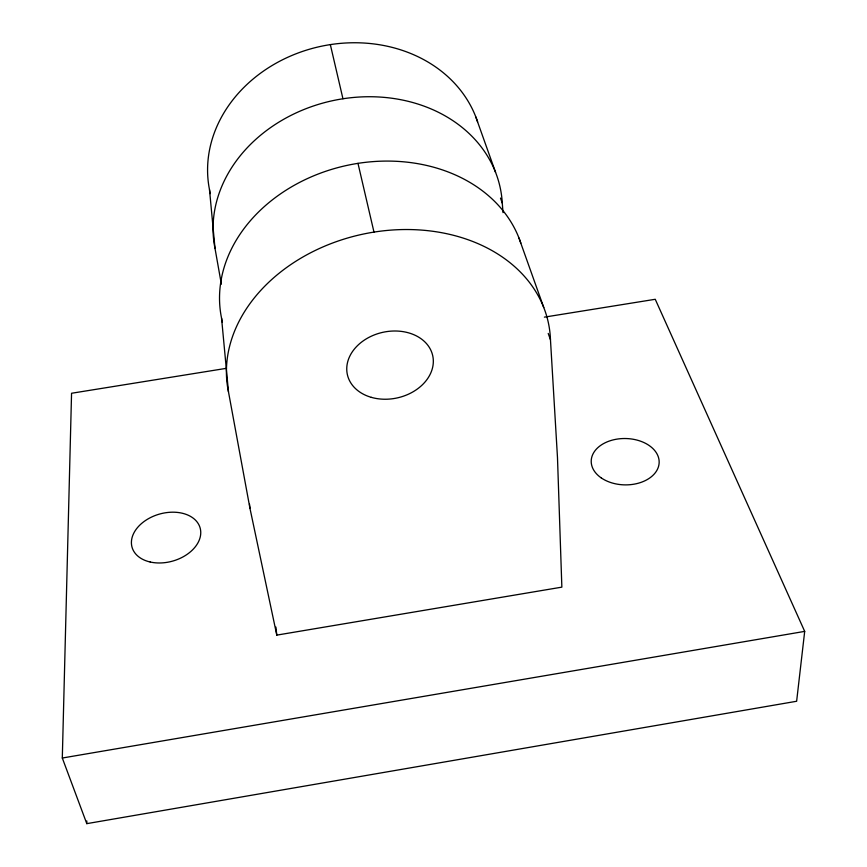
<?xml version="1.0" encoding="UTF-8"?>
<svg xmlns="http://www.w3.org/2000/svg" width="867" height="867" viewBox="0 0 867 867"><rect width="100%" height="100%" fill="white"/><g stroke="black" fill="none" stroke-linecap="round" stroke-linejoin="round"><path stroke-width="1.3" d="M544.389 317.138L655.246 299.288L804.695 631.382L796.632 701.262L86.787 823.65L86.808 820.951M86.787 823.65L62.305 758.018L71.56 393.26L226.504 368.312M62.305 758.018L804.695 631.382M520.829 243.128A154.467 123.537 -12.5 0 0 340.796 166.843A154.467 123.537 -12.5 0 0 221.562 318.2L228.476 391.841L249.924 508.16L276.79 635.121L561.859 587.143L557.481 457.483L550.469 339.81L548.215 333.427M475.81 116.915L495.566 172.327M518.986 238.035L543.761 307.536M500.487 198.077L502.286 203.181L503.033 212.621M330.338 44.607L342.953 98.762M357.984 163.354L373.98 232.096M221.562 318.2L222.288 322.199M477.641 121.987A138.482 117.966 -12.7 0 0 315.122 47.685A138.482 117.966 -12.7 0 0 209.5 189.678L215.027 248.504L221.367 284.192M209.5 189.678L210.193 193.655M275.901 627.069L276.79 635.121M249.512 504.128L249.924 508.16M228.476 391.841A163.625 125.986 -12.5 0 1 373.243 232.215A163.625 125.986 -12.5 0 1 550.469 339.81M215.027 248.504A145.797 120.719 -12.6 0 1 342.367 98.86A145.797 120.719 -12.6 0 1 502.286 203.181M150.175 562A35.374 24.406 -15.9 0 0 200.721 531.438A35.374 24.406 -15.9 0 0 147.368 519.311A35.374 24.406 -15.9 0 0 150.175 562M601.286 477.934A33.976 23.181 1.1 0 0 658.042 467.942A33.976 23.181 1.1 0 0 616.242 439.244A33.976 23.181 1.1 0 0 601.286 477.934M371.304 397.346A43.718 33.585 -12.5 0 0 433.207 358.754A43.718 33.585 -12.5 0 0 365.614 339.279A43.718 33.585 -12.5 0 0 371.304 397.346"/></g></svg>
